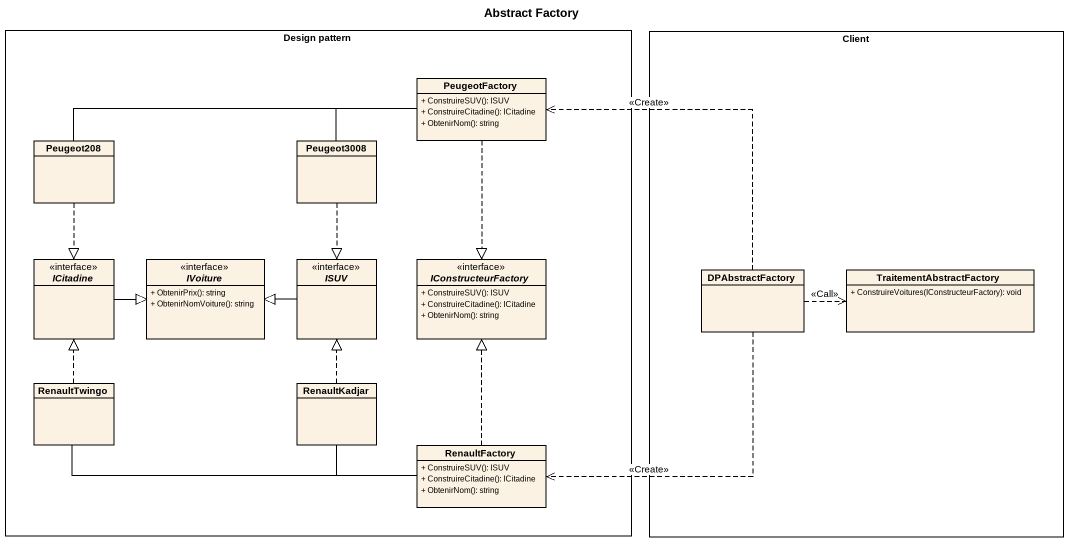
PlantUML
@startuml
title Abstract Factory
hide circle
hide empty members
skinparam classAttributeIconSize 0
rectangle "Design pattern" as Design_pattern {
  class PeugeotFactory {
    + ConstruireSUV(): ISUV
    + ConstruireCitadine(): ICitadine
    + ObtenirNom(): string
  }
  class Peugeot208
  class Peugeot3008
  interface ICitadine
  interface IVoiture {
    + ObtenirPrix(): string
    + ObtenirNomVoiture(): string
  }
  interface ISUV
  interface IConstructeurFactory {
    + ConstruireSUV(): ISUV
    + ConstruireCitadine(): ICitadine
    + ObtenirNom(): string
  }
  class RenaultTwingo
  class RenaultKadjar
  class RenaultFactory {
    + ConstruireSUV(): ISUV
    + ConstruireCitadine(): ICitadine
    + ObtenirNom(): string
  }
}
rectangle Client {
  class DPAbstractFactory
  class TraitementAbstractFactory {
    + ConstruireVoitures(IConstructeurFactory): void
  }
}
PeugeotFactory -left- Peugeot208
PeugeotFactory -left- Peugeot3008
PeugeotFactory ..|> IConstructeurFactory
Peugeot208 ..|> ICitadine
Peugeot3008 ..|> ISUV
ICitadine -right-|> IVoiture
ISUV -left-|> IVoiture
DPAbstractFactory .up.> PeugeotFactory : <<Create>>
DPAbstractFactory .right.> TraitementAbstractFactory : <<Call>>
DPAbstractFactory ..> RenaultFactory : <<Create>>
RenaultTwingo .up.|> ICitadine
RenaultKadjar .up.|> ISUV
RenaultFactory .up.|> IConstructeurFactory
RenaultFactory -left- RenaultTwingo
RenaultFactory -left- RenaultKadjar
@enduml
